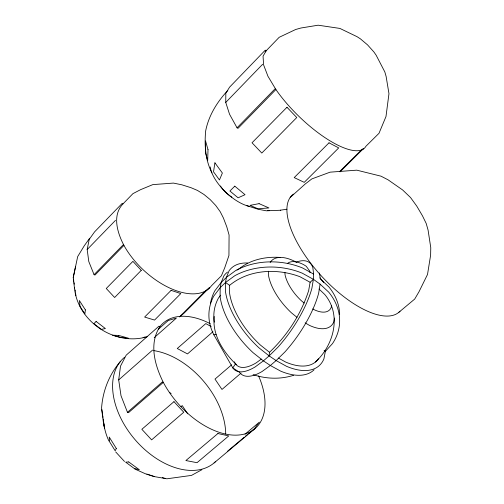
<?xml version="1.0" encoding="UTF-8"?>
<svg xmlns="http://www.w3.org/2000/svg" width="504" height="504" viewBox="0 0 504 504"><rect width="100%" height="100%" fill="white"/><g stroke="black" fill="none" stroke-linecap="round" stroke-linejoin="round"><path stroke-width="0.76" d="M269.501 352.29C287.28 335.33 301.197 314.017 308.668 290.556L310.118 282.278L299.849 276.677C277.017 268.115 248.919 269.319 229.61 285.34L229.597 293.196A60.474 30.914 48.2 0 0 260.341 345.007L269.501 352.29L269.142 355.893L263.403 360.858L255.144 366.937A65.394 23.694 -55.6 0 1 232.81 367.895L213.86 334.801A65.526 50.746 6.2 0 1 213.759 296.106L220.198 287.658L225.502 282.505L234.814 275.707A65.526 50.746 6.2 0 1 302.261 273.187L313.4 279.329L320.09 284.136L328.784 292.219A65.526 50.746 6.2 0 1 332.464 343.634L325.345 351.395L323.921 358.848A65.627 33.56 48.2 0 1 286.474 366.282L276.116 360.574L269.142 355.893L258.854 347.729A65.627 33.56 48.2 0 1 225.439 291.274L225.502 282.505L226.441 277.326L229.112 270.717A65.627 33.56 48.2 0 1 247.748 263.025M237.044 127.802L274.951 88.925L275.902 89.523L237.995 128.35L237.044 127.802L229.534 114.225L225.748 102.419L225.83 93.215L229.591 87.154L265.28 50.161L266.188 50.746L263.057 56.202L263.592 64.865L267.933 76.236L275.902 89.523A69.224 23.146 44.2 0 0 327.896 139.532A69.224 23.146 44.2 0 0 365.891 146.292L379.008 133.289L385.988 116.537L388.968 93.662L386.121 76.469L384.836 71.959L376.167 55.238L373.848 51.899L367.523 44.856L360.347 38.808L357.015 36.666L339.898 28.426L318.156 25.2L301.02 27.991L295.678 29.49L279.166 37.315L265.104 51.868M269.142 355.893L277.868 347.262A65.394 23.694 -55.6 0 0 311.894 288.282L313.4 279.329L313.627 274.094L312.833 267.517A65.394 23.694 -55.6 0 0 296.799 261.923M319.007 289.006L324.771 294.506C341.989 315.044 333.743 345.316 315.391 362.055M159.957 326.56C148.63 343.69 154.892 365.45 163.315 382.397L128.501 412.669L127.462 412.316L121.01 395.716L118.692 379.921L120.519 366.112L126.164 355.2L158.968 326.157L159.957 326.56A69.93 41.845 48.9 0 1 210.181 323.663M320.09 284.136L318.667 293.114A65.205 24.198 -55.6 0 1 284.861 352L276.116 360.574L270.358 365.501L262.061 371.517A65.205 24.198 -55.6 0 1 239.438 372.236L232.81 367.895L235.5 363.856A60.789 22.006 -55.6 0 0 256.328 362.773L261.305 359.087M334.511 318.055L333.78 321.968A44.119 21.055 47.9 0 1 309.437 325.37L305.122 322.85M331.531 305.6L331.134 307.623A31.361 14.692 47.9 0 1 313.929 309.601L312.77 308.914M94.072 274.667L88.798 261.563L87.179 249.524L89.208 239.406L94.582 231.871L122.1 203.477L122.976 203.899L132.93 193.643L140.584 189.662L152.806 184.621L173.445 183.084L181.774 184.785L191.079 187.727L197.486 190.443L204 194.494L210.2 199.609L215.718 205.462L220.204 211.693L223.367 217.911L226.781 226.838L229.081 235.028L228.936 255.515L224.702 267.844L221.407 275.776L211.422 285.812A60.385 32.666 42.9 0 1 169.766 288.061A60.385 32.666 42.9 0 1 123.934 245.404L123.014 244.988L94.072 274.667L94.979 275.052L123.934 245.404C117.463 232.949 111.869 215.466 122.976 203.899M74.453 288.011L73.231 277.565L77.679 256.599L84.212 245.858L89.662 238.234M73.231 277.565L75.587 266.49M120.273 361.645C109.129 374.68 102.772 390.915 101.581 407.975C102.923 419.234 103.918 430.674 108.933 441.025M220.683 295.168L218.427 298.103A60.946 47.187 6.1 0 0 214.357 322.182M227.821 90.462C217.205 101.777 208.643 115.58 205.657 130.964C204.359 145.435 205.298 159.718 211.907 172.91M225.748 102.419L262.653 64.266M87.179 249.524L115.492 220.349M179.481 316.959L204.473 291.848L209.336 287.765L184.099 313.123L180.073 316.543M340.074 171.121L360.133 151.225L363.661 148.39L340.017 171.845M310.118 282.278L313.4 279.329M290.172 197.486L305.317 183.922L311.85 178.907L330.107 172.16L356.794 170.169L381.037 176.186L388.086 179.833L402.595 189.939L410.552 197.549L416.77 206.136L422.484 215.838L426.201 223.461L428.079 230.089L430.769 247.703L430.618 255.194L427.518 274.453L419.044 291.671L414.691 299.074L398.947 312.228M158.287 329.307L168.304 320.456L176.356 318.112L154.237 337.649M118.692 379.921L152.586 350.072M212.921 331.72L187.507 353.909L177.257 348.51L205.789 323.593L211.17 326.554M127.462 412.316L162.269 382.013L163.315 382.397A69.93 41.845 48.9 0 0 238.058 435.072A69.93 41.845 48.9 0 0 258.602 375.959M231.645 364.82L215 379.09L221.974 389.447L241.069 373.08M245.026 434.183L259.339 422.169L254.381 428.702L252.013 430.693M227.707 451.08L244.308 437.157M245.492 436.162L247.269 434.669M248.453 433.673L250.23 432.186M214.106 462.911L254.999 428.608M181.056 406.577L182.259 405.6L187.639 413.822M201.877 469.722L191.52 475.398L166.918 478.8L154.01 476.545L145.373 473.76L134.65 468.953M143.067 337.579L145.246 336.911M147.489 336.615C115.271 346.607 77.484 321.602 74.466 287.809M293.574 375.31C280.413 379.499 266.181 379.014 253.14 374.642M213.86 334.801L216.121 334.448M280.35 210.193L286.927 209.223M267.781 210.678L269.325 210.458M280.697 210.244L266.276 210.804L258.004 209.204L246.796 205.663M280.029 257.424C265.671 256.435 250.242 259.654 238.965 268.972A60.474 30.914 48.2 0 0 237.05 270.081M162.282 477.571L165.255 478.428M146.872 474.106L154.413 476.532M313.627 274.094L302.583 267.989A65.003 50.583 6.1 0 0 235.683 270.547L226.441 277.326L221.174 282.467L214.78 290.89A65.003 50.583 6.1 0 0 210.452 303.566M278.422 358.054L285.673 362.061A60.474 30.914 48.2 0 0 318.415 358.791M295.237 261.589L296.528 262.389M214.194 316.455C212.14 334.864 223.001 351.427 235.5 363.856L236.704 364.65M225.502 282.505L229.61 285.34M324.085 350.526L325.345 351.395M169.363 392.263L171.127 393.611M296.982 317.325L291.438 312.833A44.119 21.055 47.9 0 1 268.607 275.971L268.367 271.24M304.202 303.068L301.316 300.712A31.361 14.692 47.9 0 1 285.062 274.856L284.88 272.368M115.693 451.93L124.494 461.488M234.328 361.809L235.5 363.856M103.288 421.079L104.492 428.123L103.805 422.768M73.439 279.033L73.811 281.226M74.056 282.687L74.302 284.155M101.821 409.664L102.564 414.301M102.816 415.85L103.062 417.394M319.479 272.992L320.261 278.876L328.885 286.921A65.003 50.583 6.1 0 1 339.646 314.389M103.307 418.944L103.603 421.237M75.209 289.957L75.38 291.369M75.543 292.786L75.877 295.621M309.966 272.626L309.828 271.265L306.249 266.269L303.496 264.568A31.361 14.692 47.9 0 0 287.4 263.504M249.108 206.3A33.075 14.805 43.7 0 1 210.231 166.956M231.853 197.152A17.029 7.749 43.7 0 1 220.437 185.995M215.737 461.412A69.237 45.039 49.4 0 1 135.639 440.339A69.237 45.039 49.4 0 1 124.696 357.179M153.739 350.608A69.237 45.039 49.4 0 1 225.704 433.925M314.105 369.76A65.3 33.862 48.2 0 1 280.697 371.146L270.358 365.501L263.403 360.858L253.153 352.75A65.3 33.862 48.2 0 1 220.072 296.44L220.198 287.658L221.174 282.467L223.896 275.82A65.3 33.862 48.2 0 1 227.493 272.103M270.15 262.483A44.119 21.055 47.9 0 1 294.487 261.217M319.92 277.836A31.361 14.692 47.9 0 1 323.763 282.662M399.987 311.22A79.222 33.106 47.5 0 1 320.935 275.48A79.222 33.106 47.5 0 1 293.467 194.103M208.007 149.625L207.686 160.549L205.714 153.512L205.537 140.931L208.007 149.625M85.39 309.897L84.842 313.929L80.035 306.426L79.367 300.516L85.39 309.897M214.918 162.836L213.52 171.801L219.454 179.941L222.377 173.029L214.918 162.836M116.317 448.466L115.164 450.771L109.519 441.68L109.229 437.056L116.317 448.466M96.1 321.445L93.902 323.7L101.317 329.377L105.386 328.564L96.1 321.445M141.271 270.333L114.641 297.499L106.262 288.49L132.905 261.368L141.271 270.333M286.978 107.27L252.032 142.771L261.79 153.052L296.768 117.533L286.978 107.27M171.114 290.361L144.629 317.06L154.564 320.072L180.804 293.58L171.114 290.361M234.782 186.152L229.918 191.022L238.09 197.814L245.026 194.695L234.782 186.152M329.011 142.827L294.21 177.591L304.24 182.347L338.713 147.911L329.011 142.827M173.968 401.669L141.857 429.295L151.622 439.866L183.765 412.234L173.968 401.669M217.911 433.522L185.888 460.543L197.02 462.691L228.747 435.922L217.911 433.522M259.087 203.648L250.028 205.361L257.941 208.776L268.922 207.938L259.087 203.648M128.734 461.947L125.641 462.149L134.114 468.374L139.369 469.766L128.734 461.947M118.66 335.431L112.587 335.191L120.368 337.378L128.337 338.165L118.66 335.431"/></g></svg>
